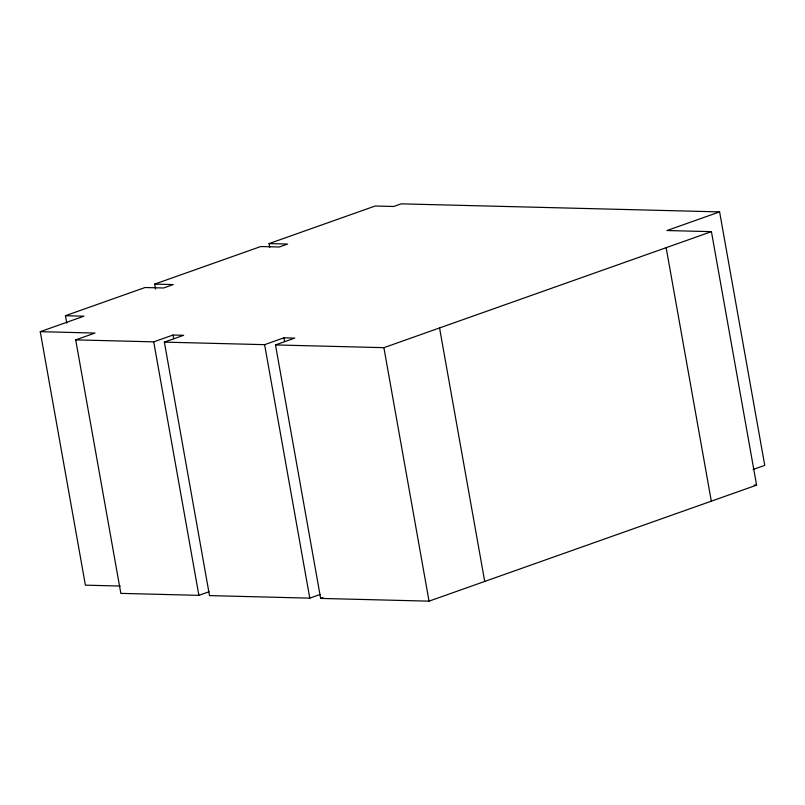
<?xml version="1.0" encoding="UTF-8"?>
<svg xmlns="http://www.w3.org/2000/svg" width="805" height="805" viewBox="0 0 805 805"><rect width="100%" height="100%" fill="white"/><g stroke="black" fill="none" stroke-linecap="round" stroke-linejoin="round"><path stroke-width="1.21" d="M66.765 323.137L65.447 315.711L145.041 287.516L163.586 287.989L173.226 284.568L154.691 284.105L155.566 289.045M154.691 284.105L260.76 246.531L279.305 247.004L287.606 244.056L269.071 243.593L269.725 247.296M269.071 243.593L375.14 206.02L393.685 206.483L401.142 203.846L719.6 211.886L764.75 465.371L753.057 469.516M120.227 586.04L85.4 585.165L40.25 331.67L83.982 316.184L65.447 315.711M209.089 591.725L198.885 595.348L120.851 593.376L75.7 339.881L94.98 333.059L40.25 331.67M75.7 339.881L153.725 341.853L173.015 335.031L183.641 335.293L164.361 342.125L209.511 595.609L309.784 598.145L319.988 594.533M164.361 342.125L264.624 344.661L283.903 337.828L294.771 338.1L275.491 344.932L320.652 598.417L429.045 601.154L756.589 485.143L711.429 231.649L666.963 230.532L719.6 211.886M275.491 344.932L383.894 347.669L711.429 231.649M320.652 598.417L322.916 597.612M754.114 485.083L756.589 485.143M666.158 247.688L711.318 501.173M439.56 327.957L484.711 581.441M383.894 347.669L429.045 601.154M283.903 337.828L284.568 341.541M264.624 344.661L309.784 598.145M173.015 335.031L173.669 338.734M153.725 341.853L198.885 595.348"/></g></svg>
